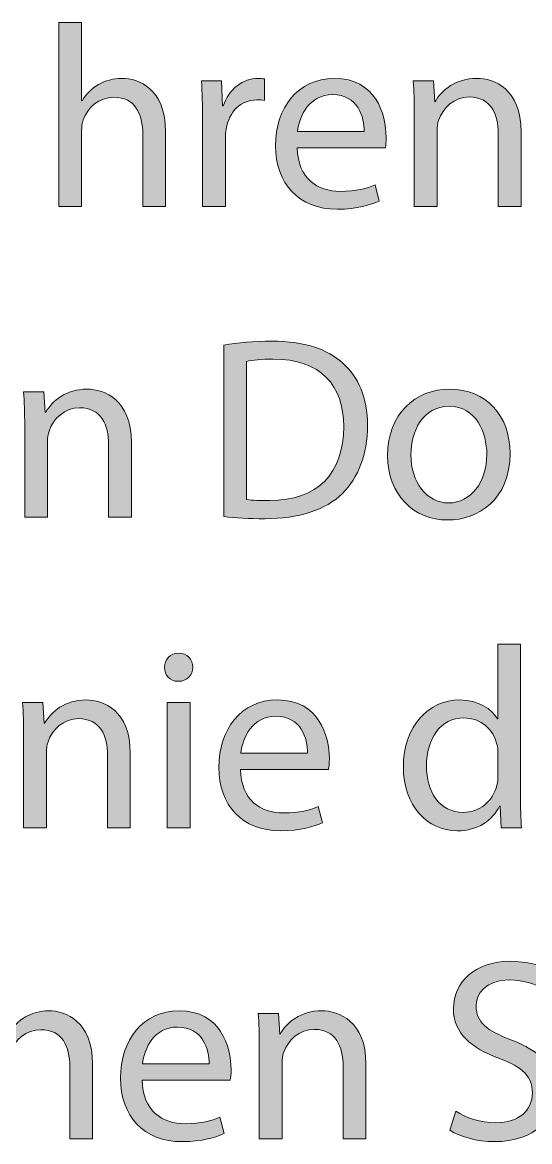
# Model space of a CAD drawing. Header units: inches. Extents: x 0 to 395, y 0 to 191.
# Drawn here: x 345.05 to 354.46, y 61.49 to 82.23 of the extents above; entities that cross this region are included whole.
import ezdxf

# ---------------------------------------------------------------- set-up
doc = ezdxf.new("R2010")
doc.units = ezdxf.units.IN
doc.header["$MEASUREMENT"] = 0
doc.layers.add('Template', color=7, linetype='Continuous')

# ---------------------------------------------------------------- blocks, each defined once
blk = doc.blocks.new('block 5')
at = {"layer": 'Template', "true_color": 0xf6921e}
h = blk.add_hatch(color=30, dxfattribs=at)
h.dxf.hatch_style = 2
edge = h.paths.add_edge_path()
edge.add_spline(control_points=[(345.728, 82.232), (345.728, 82.232), (346.151, 82.232), (346.151, 82.232), (346.151, 82.232), (346.151, 80.778), (346.151, 80.778), (346.151, 80.778), (346.161, 80.778), (346.161, 80.778), (346.228, 80.897), (346.333, 81.008), (346.463, 81.08), (346.588, 81.152), (346.737, 81.195), (346.895, 81.195), (347.207, 81.195), (347.707, 81.003), (347.707, 80.206), (347.707, 80.206), (347.707, 78.823), (347.707, 78.823), (347.707, 78.823), (347.284, 78.823), (347.284, 78.823), (347.284, 78.823), (347.284, 80.158), (347.284, 80.158), (347.284, 80.533), (347.145, 80.845), (346.746, 80.845), (346.473, 80.845), (346.262, 80.652), (346.18, 80.427), (346.156, 80.364), (346.151, 80.302), (346.151, 80.225), (346.151, 80.225), (346.151, 78.823), (346.151, 78.823), (346.151, 78.823), (345.728, 78.823), (345.728, 78.823), (345.728, 78.823), (345.728, 82.232), (345.728, 82.232)], knot_values=[0, 0, 0, 0, 1, 1, 1, 2, 2, 2, 3, 3, 3, 4, 4, 4, 5, 5, 5, 6, 6, 6, 7, 7, 7, 8, 8, 8, 9, 9, 9, 10, 10, 10, 11, 11, 11, 12, 12, 12, 13, 13, 13, 14, 14, 14, 15, 15, 15, 15], degree=3, periodic=1)
h = blk.add_hatch(color=30, dxfattribs=at)
h.dxf.hatch_style = 2
edge = h.paths.add_edge_path()
edge.add_spline(control_points=[(348.392, 80.422), (348.392, 80.696), (348.388, 80.931), (348.373, 81.147), (348.373, 81.147), (348.743, 81.147), (348.743, 81.147), (348.743, 81.147), (348.762, 80.686), (348.762, 80.686), (348.762, 80.686), (348.777, 80.686), (348.777, 80.686), (348.882, 80.998), (349.141, 81.195), (349.425, 81.195), (349.468, 81.195), (349.501, 81.19), (349.54, 81.185), (349.54, 81.185), (349.54, 80.787), (349.54, 80.787), (349.497, 80.796), (349.454, 80.796), (349.396, 80.796), (349.098, 80.796), (348.887, 80.576), (348.829, 80.259), (348.82, 80.201), (348.815, 80.129), (348.815, 80.062), (348.815, 80.062), (348.815, 78.823), (348.815, 78.823), (348.815, 78.823), (348.392, 78.823), (348.392, 78.823), (348.392, 78.823), (348.392, 80.422), (348.392, 80.422)], knot_values=[0, 0, 0, 0, 1, 1, 1, 2, 2, 2, 3, 3, 3, 4, 4, 4, 5, 5, 5, 6, 6, 6, 7, 7, 7, 8, 8, 8, 9, 9, 9, 10, 10, 10, 11, 11, 11, 12, 12, 12, 13, 13, 13, 13], degree=3, periodic=1)
h = blk.add_hatch(color=30, dxfattribs=at)
h.dxf.hatch_style = 2
edge = h.paths.add_edge_path()
edge.add_spline(control_points=[(350.149, 79.908), (350.159, 79.337), (350.519, 79.101), (350.946, 79.101), (351.249, 79.101), (351.436, 79.155), (351.59, 79.222), (351.59, 79.222), (351.666, 78.919), (351.666, 78.919), (351.518, 78.852), (351.258, 78.77), (350.889, 78.77), (350.173, 78.77), (349.746, 79.246), (349.746, 79.947), (349.746, 80.648), (350.159, 81.195), (350.836, 81.195), (351.6, 81.195), (351.796, 80.533), (351.796, 80.105), (351.796, 80.019), (351.791, 79.956), (351.782, 79.908), (351.782, 79.908), (350.149, 79.908), (350.149, 79.908)], knot_values=[0, 0, 0, 0, 1, 1, 1, 2, 2, 2, 3, 3, 3, 4, 4, 4, 5, 5, 5, 6, 6, 6, 7, 7, 7, 8, 8, 8, 9, 9, 9, 9], degree=3, periodic=1)
edge = h.paths.add_edge_path()
edge.add_spline(control_points=[(351.388, 80.211), (351.393, 80.475), (351.278, 80.893), (350.802, 80.893), (350.37, 80.893), (350.188, 80.504), (350.154, 80.211), (350.154, 80.211), (351.388, 80.211), (351.388, 80.211)], knot_values=[0, 0, 0, 0, 1, 1, 1, 2, 2, 2, 3, 3, 3, 3], degree=3, periodic=1)
h = blk.add_hatch(color=30, dxfattribs=at)
h.dxf.hatch_style = 2
edge = h.paths.add_edge_path()
edge.add_spline(control_points=[(352.319, 80.518), (352.319, 80.763), (352.314, 80.955), (352.3, 81.147), (352.3, 81.147), (352.674, 81.147), (352.674, 81.147), (352.674, 81.147), (352.698, 80.763), (352.698, 80.763), (352.698, 80.763), (352.707, 80.763), (352.707, 80.763), (352.823, 80.979), (353.092, 81.195), (353.476, 81.195), (353.798, 81.195), (354.297, 81.003), (354.297, 80.206), (354.297, 80.206), (354.297, 78.823), (354.297, 78.823), (354.297, 78.823), (353.874, 78.823), (353.874, 78.823), (353.874, 78.823), (353.874, 80.163), (353.874, 80.163), (353.874, 80.537), (353.735, 80.85), (353.337, 80.85), (353.063, 80.85), (352.847, 80.652), (352.77, 80.417), (352.751, 80.364), (352.741, 80.292), (352.741, 80.22), (352.741, 80.22), (352.741, 78.823), (352.741, 78.823), (352.741, 78.823), (352.319, 78.823), (352.319, 78.823), (352.319, 78.823), (352.319, 80.518), (352.319, 80.518)], knot_values=[0, 0, 0, 0, 1, 1, 1, 2, 2, 2, 3, 3, 3, 4, 4, 4, 5, 5, 5, 6, 6, 6, 7, 7, 7, 8, 8, 8, 9, 9, 9, 10, 10, 10, 11, 11, 11, 12, 12, 12, 13, 13, 13, 14, 14, 14, 15, 15, 15, 15], degree=3, periodic=1)
h = blk.add_hatch(color=30, dxfattribs=at)
h.dxf.hatch_style = 2
edge = h.paths.add_edge_path()
edge.add_spline(control_points=[(348.79, 76.251), (349.045, 76.295), (349.347, 76.324), (349.679, 76.324), (350.279, 76.324), (350.707, 76.179), (350.99, 75.92), (351.283, 75.656), (351.451, 75.282), (351.451, 74.758), (351.451, 74.23), (351.283, 73.798), (350.985, 73.5), (350.678, 73.198), (350.178, 73.034), (349.549, 73.034), (349.247, 73.034), (349.002, 73.049), (348.79, 73.073), (348.79, 73.073), (348.79, 76.251), (348.79, 76.251)], knot_values=[0, 0, 0, 0, 1, 1, 1, 2, 2, 2, 3, 3, 3, 4, 4, 4, 5, 5, 5, 6, 6, 6, 7, 7, 7, 7], degree=3, periodic=1)
edge = h.paths.add_edge_path()
edge.add_spline(control_points=[(349.208, 73.39), (349.314, 73.375), (349.468, 73.371), (349.631, 73.371), (350.529, 73.371), (351.009, 73.87), (351.009, 74.744), (351.014, 75.507), (350.582, 75.992), (349.698, 75.992), (349.482, 75.992), (349.319, 75.973), (349.208, 75.949), (349.208, 75.949), (349.208, 73.39), (349.208, 73.39)], knot_values=[0, 0, 0, 0, 1, 1, 1, 2, 2, 2, 3, 3, 3, 4, 4, 4, 5, 5, 5, 5], degree=3, periodic=1)
h = blk.add_hatch(color=30, dxfattribs=at)
h.dxf.hatch_style = 2
edge = h.paths.add_edge_path()
edge.add_spline(control_points=[(345.095, 74.758), (345.095, 75.003), (345.09, 75.195), (345.075, 75.387), (345.075, 75.387), (345.45, 75.387), (345.45, 75.387), (345.45, 75.387), (345.474, 75.003), (345.474, 75.003), (345.474, 75.003), (345.484, 75.003), (345.484, 75.003), (345.599, 75.219), (345.868, 75.435), (346.252, 75.435), (346.574, 75.435), (347.073, 75.243), (347.073, 74.446), (347.073, 74.446), (347.073, 73.063), (347.073, 73.063), (347.073, 73.063), (346.65, 73.063), (346.65, 73.063), (346.65, 73.063), (346.65, 74.403), (346.65, 74.403), (346.65, 74.778), (346.511, 75.09), (346.113, 75.09), (345.839, 75.09), (345.623, 74.893), (345.546, 74.657), (345.527, 74.605), (345.517, 74.533), (345.517, 74.461), (345.517, 74.461), (345.517, 73.063), (345.517, 73.063), (345.517, 73.063), (345.095, 73.063), (345.095, 73.063), (345.095, 73.063), (345.095, 74.758), (345.095, 74.758)], knot_values=[0, 0, 0, 0, 1, 1, 1, 2, 2, 2, 3, 3, 3, 4, 4, 4, 5, 5, 5, 6, 6, 6, 7, 7, 7, 8, 8, 8, 9, 9, 9, 10, 10, 10, 11, 11, 11, 12, 12, 12, 13, 13, 13, 14, 14, 14, 15, 15, 15, 15], degree=3, periodic=1)
h = blk.add_hatch(color=30, dxfattribs=at)
h.dxf.hatch_style = 2
edge = h.paths.add_edge_path()
edge.add_spline(control_points=[(354.095, 74.245), (354.095, 73.385), (353.495, 73.011), (352.938, 73.011), (352.314, 73.011), (351.824, 73.471), (351.824, 74.206), (351.824, 74.979), (352.338, 75.435), (352.976, 75.435), (353.644, 75.435), (354.095, 74.95), (354.095, 74.245)], knot_values=[0, 0, 0, 0, 1, 1, 1, 2, 2, 2, 3, 3, 3, 4, 4, 4, 4], degree=3, periodic=1)
edge = h.paths.add_edge_path()
edge.add_spline(control_points=[(352.256, 74.22), (352.256, 73.712), (352.544, 73.327), (352.957, 73.327), (353.361, 73.327), (353.663, 73.707), (353.663, 74.23), (353.663, 74.624), (353.466, 75.118), (352.967, 75.118), (352.472, 75.118), (352.256, 74.657), (352.256, 74.22)], knot_values=[0, 0, 0, 0, 1, 1, 1, 2, 2, 2, 3, 3, 3, 4, 4, 4, 4], degree=3, periodic=1)
h = blk.add_hatch(color=30, dxfattribs=at)
h.dxf.hatch_style = 2
edge = h.paths.add_edge_path()
edge.add_spline(control_points=[(348.21, 70.28), (348.21, 70.136), (348.109, 70.021), (347.941, 70.021), (347.787, 70.021), (347.687, 70.136), (347.687, 70.28), (347.687, 70.424), (347.792, 70.544), (347.95, 70.544), (348.104, 70.544), (348.21, 70.429), (348.21, 70.28)], knot_values=[0, 0, 0, 0, 1, 1, 1, 2, 2, 2, 3, 3, 3, 4, 4, 4, 4], degree=3, periodic=1)
h.paths.add_polyline_path([(347.739, 67.303), (347.739, 69.627), (348.162, 69.627), (348.162, 67.303)])
h = blk.add_hatch(color=30, dxfattribs=at)
h.dxf.hatch_style = 2
edge = h.paths.add_edge_path()
edge.add_spline(control_points=[(354.287, 70.712), (354.287, 70.712), (354.287, 67.903), (354.287, 67.903), (354.287, 67.697), (354.296, 67.462), (354.306, 67.303), (354.306, 67.303), (353.932, 67.303), (353.932, 67.303), (353.932, 67.303), (353.912, 67.706), (353.912, 67.706), (353.912, 67.706), (353.898, 67.706), (353.898, 67.706), (353.773, 67.447), (353.494, 67.25), (353.115, 67.25), (352.554, 67.25), (352.116, 67.725), (352.116, 68.431), (352.111, 69.204), (352.597, 69.675), (353.158, 69.675), (353.518, 69.675), (353.754, 69.507), (353.86, 69.325), (353.86, 69.325), (353.869, 69.325), (353.869, 69.325), (353.869, 69.325), (353.869, 70.712), (353.869, 70.712), (353.869, 70.712), (354.287, 70.712), (354.287, 70.712)], knot_values=[0, 0, 0, 0, 1, 1, 1, 2, 2, 2, 3, 3, 3, 4, 4, 4, 5, 5, 5, 6, 6, 6, 7, 7, 7, 8, 8, 8, 9, 9, 9, 10, 10, 10, 11, 11, 11, 12, 12, 12, 12], degree=3, periodic=1)
edge = h.paths.add_edge_path()
edge.add_spline(control_points=[(353.869, 68.681), (353.869, 68.734), (353.864, 68.806), (353.85, 68.859), (353.788, 69.123), (353.557, 69.344), (353.24, 69.344), (352.803, 69.344), (352.544, 68.959), (352.544, 68.451), (352.544, 67.98), (352.779, 67.591), (353.23, 67.591), (353.514, 67.591), (353.773, 67.783), (353.85, 68.095), (353.864, 68.153), (353.869, 68.21), (353.869, 68.278), (353.869, 68.278), (353.869, 68.681), (353.869, 68.681)], knot_values=[0, 0, 0, 0, 1, 1, 1, 2, 2, 2, 3, 3, 3, 4, 4, 4, 5, 5, 5, 6, 6, 6, 7, 7, 7, 7], degree=3, periodic=1)
h = blk.add_hatch(color=30, dxfattribs=at)
h.dxf.hatch_style = 2
edge = h.paths.add_edge_path()
edge.add_spline(control_points=[(345.075, 68.998), (345.075, 69.243), (345.07, 69.435), (345.056, 69.627), (345.056, 69.627), (345.431, 69.627), (345.431, 69.627), (345.431, 69.627), (345.455, 69.243), (345.455, 69.243), (345.455, 69.243), (345.465, 69.243), (345.465, 69.243), (345.58, 69.459), (345.848, 69.675), (346.233, 69.675), (346.554, 69.675), (347.053, 69.483), (347.053, 68.686), (347.053, 68.686), (347.053, 67.303), (347.053, 67.303), (347.053, 67.303), (346.631, 67.303), (346.631, 67.303), (346.631, 67.303), (346.631, 68.643), (346.631, 68.643), (346.631, 69.017), (346.492, 69.329), (346.093, 69.329), (345.82, 69.329), (345.604, 69.132), (345.527, 68.897), (345.508, 68.844), (345.498, 68.772), (345.498, 68.7), (345.498, 68.7), (345.498, 67.303), (345.498, 67.303), (345.498, 67.303), (345.075, 67.303), (345.075, 67.303), (345.075, 67.303), (345.075, 68.998), (345.075, 68.998)], knot_values=[0, 0, 0, 0, 1, 1, 1, 2, 2, 2, 3, 3, 3, 4, 4, 4, 5, 5, 5, 6, 6, 6, 7, 7, 7, 8, 8, 8, 9, 9, 9, 10, 10, 10, 11, 11, 11, 12, 12, 12, 13, 13, 13, 14, 14, 14, 15, 15, 15, 15], degree=3, periodic=1)
h = blk.add_hatch(color=30, dxfattribs=at)
h.dxf.hatch_style = 2
edge = h.paths.add_edge_path()
edge.add_spline(control_points=[(349.098, 68.388), (349.107, 67.817), (349.467, 67.581), (349.895, 67.581), (350.197, 67.581), (350.384, 67.634), (350.538, 67.702), (350.538, 67.702), (350.615, 67.399), (350.615, 67.399), (350.466, 67.332), (350.207, 67.25), (349.837, 67.25), (349.122, 67.25), (348.694, 67.725), (348.694, 68.426), (348.694, 69.128), (349.107, 69.675), (349.784, 69.675), (350.548, 69.675), (350.744, 69.013), (350.744, 68.585), (350.744, 68.498), (350.74, 68.436), (350.73, 68.388), (350.73, 68.388), (349.098, 68.388), (349.098, 68.388)], knot_values=[0, 0, 0, 0, 1, 1, 1, 2, 2, 2, 3, 3, 3, 4, 4, 4, 5, 5, 5, 6, 6, 6, 7, 7, 7, 8, 8, 8, 9, 9, 9, 9], degree=3, periodic=1)
edge = h.paths.add_edge_path()
edge.add_spline(control_points=[(350.337, 68.691), (350.341, 68.955), (350.226, 69.373), (349.751, 69.373), (349.319, 69.373), (349.136, 68.984), (349.103, 68.691), (349.103, 68.691), (350.337, 68.691), (350.337, 68.691)], knot_values=[0, 0, 0, 0, 1, 1, 1, 2, 2, 2, 3, 3, 3, 3], degree=3, periodic=1)
h = blk.add_hatch(color=30, dxfattribs=at)
h.dxf.hatch_style = 2
edge = h.paths.add_edge_path()
edge.add_spline(control_points=[(344.375, 64.952), (344.375, 64.952), (344.798, 64.952), (344.798, 64.952), (344.798, 64.952), (344.798, 63.498), (344.798, 63.498), (344.798, 63.498), (344.807, 63.498), (344.807, 63.498), (344.875, 63.617), (344.98, 63.728), (345.11, 63.8), (345.235, 63.872), (345.384, 63.915), (345.542, 63.915), (345.854, 63.915), (346.353, 63.723), (346.353, 62.926), (346.353, 62.926), (346.353, 61.543), (346.353, 61.543), (346.353, 61.543), (345.931, 61.543), (345.931, 61.543), (345.931, 61.543), (345.931, 62.878), (345.931, 62.878), (345.931, 63.253), (345.792, 63.565), (345.393, 63.565), (345.119, 63.565), (344.908, 63.373), (344.826, 63.147), (344.802, 63.085), (344.798, 63.022), (344.798, 62.945), (344.798, 62.945), (344.798, 61.543), (344.798, 61.543), (344.798, 61.543), (344.375, 61.543), (344.375, 61.543), (344.375, 61.543), (344.375, 64.952), (344.375, 64.952)], knot_values=[0, 0, 0, 0, 1, 1, 1, 2, 2, 2, 3, 3, 3, 4, 4, 4, 5, 5, 5, 6, 6, 6, 7, 7, 7, 8, 8, 8, 9, 9, 9, 10, 10, 10, 11, 11, 11, 12, 12, 12, 13, 13, 13, 14, 14, 14, 15, 15, 15, 15], degree=3, periodic=1)
h = blk.add_hatch(color=30, dxfattribs=at)
h.dxf.hatch_style = 2
edge = h.paths.add_edge_path()
edge.add_spline(control_points=[(353.087, 62.052), (353.274, 61.932), (353.543, 61.841), (353.831, 61.841), (354.258, 61.841), (354.508, 62.066), (354.508, 62.393), (354.508, 62.691), (354.335, 62.869), (353.898, 63.032), (353.37, 63.224), (353.044, 63.502), (353.044, 63.954), (353.044, 64.458), (353.461, 64.832), (354.09, 64.832), (354.417, 64.832), (354.662, 64.755), (354.801, 64.674), (354.801, 64.674), (354.686, 64.333), (354.686, 64.333), (354.585, 64.395), (354.369, 64.487), (354.076, 64.487), (353.634, 64.487), (353.466, 64.222), (353.466, 64.002), (353.466, 63.699), (353.663, 63.55), (354.11, 63.377), (354.657, 63.166), (354.931, 62.902), (354.931, 62.427), (354.931, 61.927), (354.566, 61.49), (353.802, 61.49), (353.49, 61.49), (353.149, 61.586), (352.976, 61.702), (352.976, 61.702), (353.087, 62.052), (353.087, 62.052)], knot_values=[0, 0, 0, 0, 1, 1, 1, 2, 2, 2, 3, 3, 3, 4, 4, 4, 5, 5, 5, 6, 6, 6, 7, 7, 7, 8, 8, 8, 9, 9, 9, 10, 10, 10, 11, 11, 11, 12, 12, 12, 13, 13, 13, 14, 14, 14, 14], degree=3, periodic=1)
h = blk.add_hatch(color=30, dxfattribs=at)
h.dxf.hatch_style = 2
edge = h.paths.add_edge_path()
edge.add_spline(control_points=[(347.275, 62.628), (347.284, 62.057), (347.644, 61.822), (348.071, 61.822), (348.374, 61.822), (348.561, 61.875), (348.715, 61.942), (348.715, 61.942), (348.792, 61.639), (348.792, 61.639), (348.643, 61.572), (348.384, 61.49), (348.014, 61.49), (347.298, 61.49), (346.871, 61.966), (346.871, 62.667), (346.871, 63.368), (347.284, 63.915), (347.961, 63.915), (348.724, 63.915), (348.921, 63.253), (348.921, 62.825), (348.921, 62.739), (348.917, 62.676), (348.907, 62.628), (348.907, 62.628), (347.275, 62.628), (347.275, 62.628)], knot_values=[0, 0, 0, 0, 1, 1, 1, 2, 2, 2, 3, 3, 3, 4, 4, 4, 5, 5, 5, 6, 6, 6, 7, 7, 7, 8, 8, 8, 9, 9, 9, 9], degree=3, periodic=1)
edge = h.paths.add_edge_path()
edge.add_spline(control_points=[(348.513, 62.931), (348.518, 63.195), (348.403, 63.613), (347.927, 63.613), (347.495, 63.613), (347.313, 63.224), (347.279, 62.931), (347.279, 62.931), (348.513, 62.931), (348.513, 62.931)], knot_values=[0, 0, 0, 0, 1, 1, 1, 2, 2, 2, 3, 3, 3, 3], degree=3, periodic=1)
h = blk.add_hatch(color=30, dxfattribs=at)
h.dxf.hatch_style = 2
edge = h.paths.add_edge_path()
edge.add_spline(control_points=[(349.444, 63.238), (349.444, 63.483), (349.439, 63.675), (349.424, 63.867), (349.424, 63.867), (349.799, 63.867), (349.799, 63.867), (349.799, 63.867), (349.823, 63.483), (349.823, 63.483), (349.823, 63.483), (349.833, 63.483), (349.833, 63.483), (349.948, 63.699), (350.217, 63.915), (350.601, 63.915), (350.923, 63.915), (351.422, 63.723), (351.422, 62.926), (351.422, 62.926), (351.422, 61.543), (351.422, 61.543), (351.422, 61.543), (350.999, 61.543), (350.999, 61.543), (350.999, 61.543), (350.999, 62.883), (350.999, 62.883), (350.999, 63.257), (350.86, 63.57), (350.462, 63.57), (350.188, 63.57), (349.972, 63.373), (349.895, 63.137), (349.876, 63.085), (349.866, 63.013), (349.866, 62.941), (349.866, 62.941), (349.866, 61.543), (349.866, 61.543), (349.866, 61.543), (349.444, 61.543), (349.444, 61.543), (349.444, 61.543), (349.444, 63.238), (349.444, 63.238)], knot_values=[0, 0, 0, 0, 1, 1, 1, 2, 2, 2, 3, 3, 3, 4, 4, 4, 5, 5, 5, 6, 6, 6, 7, 7, 7, 8, 8, 8, 9, 9, 9, 10, 10, 10, 11, 11, 11, 12, 12, 12, 13, 13, 13, 14, 14, 14, 15, 15, 15, 15], degree=3, periodic=1)
at = {"layer": 'Template', "lineweight": 0}
blk.add_lwpolyline([(347.739, 67.303), (347.739, 69.627), (348.162, 69.627), (348.162, 67.303), (347.739, 67.303)], dxfattribs=at)
for points, knots in [([(345.728, 82.232), (345.728, 82.232), (346.151, 82.232), (346.151, 82.232), (346.151, 82.232), (346.151, 80.778), (346.151, 80.778), (346.151, 80.778), (346.161, 80.778), (346.161, 80.778), (346.228, 80.897), (346.333, 81.008), (346.463, 81.08), (346.588, 81.152), (346.737, 81.195), (346.895, 81.195), (347.207, 81.195), (347.707, 81.003), (347.707, 80.206), (347.707, 80.206), (347.707, 78.823), (347.707, 78.823), (347.707, 78.823), (347.284, 78.823), (347.284, 78.823), (347.284, 78.823), (347.284, 80.158), (347.284, 80.158), (347.284, 80.533), (347.145, 80.845), (346.746, 80.845), (346.473, 80.845), (346.262, 80.652), (346.18, 80.427), (346.156, 80.364), (346.151, 80.302), (346.151, 80.225), (346.151, 80.225), (346.151, 78.823), (346.151, 78.823), (346.151, 78.823), (345.728, 78.823), (345.728, 78.823), (345.728, 78.823), (345.728, 82.232), (345.728, 82.232)], [0, 0, 0, 0, 1, 1, 1, 2, 2, 2, 3, 3, 3, 4, 4, 4, 5, 5, 5, 6, 6, 6, 7, 7, 7, 8, 8, 8, 9, 9, 9, 10, 10, 10, 11, 11, 11, 12, 12, 12, 13, 13, 13, 14, 14, 14, 15, 15, 15, 15]), ([(348.392, 80.422), (348.392, 80.696), (348.388, 80.931), (348.373, 81.147), (348.373, 81.147), (348.743, 81.147), (348.743, 81.147), (348.743, 81.147), (348.762, 80.686), (348.762, 80.686), (348.762, 80.686), (348.777, 80.686), (348.777, 80.686), (348.882, 80.998), (349.141, 81.195), (349.425, 81.195), (349.468, 81.195), (349.501, 81.19), (349.54, 81.185), (349.54, 81.185), (349.54, 80.787), (349.54, 80.787), (349.497, 80.796), (349.454, 80.796), (349.396, 80.796), (349.098, 80.796), (348.887, 80.576), (348.829, 80.259), (348.82, 80.201), (348.815, 80.129), (348.815, 80.062), (348.815, 80.062), (348.815, 78.823), (348.815, 78.823), (348.815, 78.823), (348.392, 78.823), (348.392, 78.823), (348.392, 78.823), (348.392, 80.422), (348.392, 80.422)], [0, 0, 0, 0, 1, 1, 1, 2, 2, 2, 3, 3, 3, 4, 4, 4, 5, 5, 5, 6, 6, 6, 7, 7, 7, 8, 8, 8, 9, 9, 9, 10, 10, 10, 11, 11, 11, 12, 12, 12, 13, 13, 13, 13]), ([(350.149, 79.908), (350.159, 79.337), (350.519, 79.101), (350.946, 79.101), (351.249, 79.101), (351.436, 79.155), (351.59, 79.222), (351.59, 79.222), (351.666, 78.919), (351.666, 78.919), (351.518, 78.852), (351.258, 78.77), (350.889, 78.77), (350.173, 78.77), (349.746, 79.246), (349.746, 79.947), (349.746, 80.648), (350.159, 81.195), (350.836, 81.195), (351.6, 81.195), (351.796, 80.533), (351.796, 80.105), (351.796, 80.019), (351.791, 79.956), (351.782, 79.908), (351.782, 79.908), (350.149, 79.908), (350.149, 79.908)], [0, 0, 0, 0, 1, 1, 1, 2, 2, 2, 3, 3, 3, 4, 4, 4, 5, 5, 5, 6, 6, 6, 7, 7, 7, 8, 8, 8, 9, 9, 9, 9]), ([(352.319, 80.518), (352.319, 80.763), (352.314, 80.955), (352.3, 81.147), (352.3, 81.147), (352.674, 81.147), (352.674, 81.147), (352.674, 81.147), (352.698, 80.763), (352.698, 80.763), (352.698, 80.763), (352.707, 80.763), (352.707, 80.763), (352.823, 80.979), (353.092, 81.195), (353.476, 81.195), (353.798, 81.195), (354.297, 81.003), (354.297, 80.206), (354.297, 80.206), (354.297, 78.823), (354.297, 78.823), (354.297, 78.823), (353.874, 78.823), (353.874, 78.823), (353.874, 78.823), (353.874, 80.163), (353.874, 80.163), (353.874, 80.537), (353.735, 80.85), (353.337, 80.85), (353.063, 80.85), (352.847, 80.652), (352.77, 80.417), (352.751, 80.364), (352.741, 80.292), (352.741, 80.22), (352.741, 80.22), (352.741, 78.823), (352.741, 78.823), (352.741, 78.823), (352.319, 78.823), (352.319, 78.823), (352.319, 78.823), (352.319, 80.518), (352.319, 80.518)], [0, 0, 0, 0, 1, 1, 1, 2, 2, 2, 3, 3, 3, 4, 4, 4, 5, 5, 5, 6, 6, 6, 7, 7, 7, 8, 8, 8, 9, 9, 9, 10, 10, 10, 11, 11, 11, 12, 12, 12, 13, 13, 13, 14, 14, 14, 15, 15, 15, 15]), ([(351.388, 80.211), (351.393, 80.475), (351.278, 80.893), (350.802, 80.893), (350.37, 80.893), (350.188, 80.504), (350.154, 80.211), (350.154, 80.211), (351.388, 80.211), (351.388, 80.211)], [0, 0, 0, 0, 1, 1, 1, 2, 2, 2, 3, 3, 3, 3]), ([(348.79, 76.251), (349.045, 76.295), (349.347, 76.324), (349.679, 76.324), (350.279, 76.324), (350.707, 76.179), (350.99, 75.92), (351.283, 75.656), (351.451, 75.282), (351.451, 74.758), (351.451, 74.23), (351.283, 73.798), (350.985, 73.5), (350.678, 73.198), (350.178, 73.034), (349.549, 73.034), (349.247, 73.034), (349.002, 73.049), (348.79, 73.073), (348.79, 73.073), (348.79, 76.251), (348.79, 76.251)], [0, 0, 0, 0, 1, 1, 1, 2, 2, 2, 3, 3, 3, 4, 4, 4, 5, 5, 5, 6, 6, 6, 7, 7, 7, 7]), ([(349.208, 73.39), (349.314, 73.375), (349.468, 73.371), (349.631, 73.371), (350.529, 73.371), (351.009, 73.87), (351.009, 74.744), (351.014, 75.507), (350.582, 75.992), (349.698, 75.992), (349.482, 75.992), (349.319, 75.973), (349.208, 75.949), (349.208, 75.949), (349.208, 73.39), (349.208, 73.39)], [0, 0, 0, 0, 1, 1, 1, 2, 2, 2, 3, 3, 3, 4, 4, 4, 5, 5, 5, 5]), ([(345.095, 74.758), (345.095, 75.003), (345.09, 75.195), (345.075, 75.387), (345.075, 75.387), (345.45, 75.387), (345.45, 75.387), (345.45, 75.387), (345.474, 75.003), (345.474, 75.003), (345.474, 75.003), (345.484, 75.003), (345.484, 75.003), (345.599, 75.219), (345.868, 75.435), (346.252, 75.435), (346.574, 75.435), (347.073, 75.243), (347.073, 74.446), (347.073, 74.446), (347.073, 73.063), (347.073, 73.063), (347.073, 73.063), (346.65, 73.063), (346.65, 73.063), (346.65, 73.063), (346.65, 74.403), (346.65, 74.403), (346.65, 74.778), (346.511, 75.09), (346.113, 75.09), (345.839, 75.09), (345.623, 74.893), (345.546, 74.657), (345.527, 74.605), (345.517, 74.533), (345.517, 74.461), (345.517, 74.461), (345.517, 73.063), (345.517, 73.063), (345.517, 73.063), (345.095, 73.063), (345.095, 73.063), (345.095, 73.063), (345.095, 74.758), (345.095, 74.758)], [0, 0, 0, 0, 1, 1, 1, 2, 2, 2, 3, 3, 3, 4, 4, 4, 5, 5, 5, 6, 6, 6, 7, 7, 7, 8, 8, 8, 9, 9, 9, 10, 10, 10, 11, 11, 11, 12, 12, 12, 13, 13, 13, 14, 14, 14, 15, 15, 15, 15]), ([(354.095, 74.245), (354.095, 73.385), (353.495, 73.011), (352.938, 73.011), (352.314, 73.011), (351.824, 73.471), (351.824, 74.206), (351.824, 74.979), (352.338, 75.435), (352.976, 75.435), (353.644, 75.435), (354.095, 74.95), (354.095, 74.245)], [0, 0, 0, 0, 1, 1, 1, 2, 2, 2, 3, 3, 3, 4, 4, 4, 4]), ([(352.256, 74.22), (352.256, 73.712), (352.544, 73.327), (352.957, 73.327), (353.361, 73.327), (353.663, 73.707), (353.663, 74.23), (353.663, 74.624), (353.466, 75.118), (352.967, 75.118), (352.472, 75.118), (352.256, 74.657), (352.256, 74.22)], [0, 0, 0, 0, 1, 1, 1, 2, 2, 2, 3, 3, 3, 4, 4, 4, 4]), ([(348.21, 70.28), (348.21, 70.136), (348.109, 70.021), (347.941, 70.021), (347.787, 70.021), (347.687, 70.136), (347.687, 70.28), (347.687, 70.424), (347.792, 70.544), (347.95, 70.544), (348.104, 70.544), (348.21, 70.429), (348.21, 70.28)], [0, 0, 0, 0, 1, 1, 1, 2, 2, 2, 3, 3, 3, 4, 4, 4, 4]), ([(354.287, 70.712), (354.287, 70.712), (354.287, 67.903), (354.287, 67.903), (354.287, 67.697), (354.296, 67.462), (354.306, 67.303), (354.306, 67.303), (353.932, 67.303), (353.932, 67.303), (353.932, 67.303), (353.912, 67.706), (353.912, 67.706), (353.912, 67.706), (353.898, 67.706), (353.898, 67.706), (353.773, 67.447), (353.494, 67.25), (353.115, 67.25), (352.554, 67.25), (352.116, 67.725), (352.116, 68.431), (352.111, 69.204), (352.597, 69.675), (353.158, 69.675), (353.518, 69.675), (353.754, 69.507), (353.86, 69.325), (353.86, 69.325), (353.869, 69.325), (353.869, 69.325), (353.869, 69.325), (353.869, 70.712), (353.869, 70.712), (353.869, 70.712), (354.287, 70.712), (354.287, 70.712)], [0, 0, 0, 0, 1, 1, 1, 2, 2, 2, 3, 3, 3, 4, 4, 4, 5, 5, 5, 6, 6, 6, 7, 7, 7, 8, 8, 8, 9, 9, 9, 10, 10, 10, 11, 11, 11, 12, 12, 12, 12]), ([(345.075, 68.998), (345.075, 69.243), (345.07, 69.435), (345.056, 69.627), (345.056, 69.627), (345.431, 69.627), (345.431, 69.627), (345.431, 69.627), (345.455, 69.243), (345.455, 69.243), (345.455, 69.243), (345.465, 69.243), (345.465, 69.243), (345.58, 69.459), (345.848, 69.675), (346.233, 69.675), (346.554, 69.675), (347.053, 69.483), (347.053, 68.686), (347.053, 68.686), (347.053, 67.303), (347.053, 67.303), (347.053, 67.303), (346.631, 67.303), (346.631, 67.303), (346.631, 67.303), (346.631, 68.643), (346.631, 68.643), (346.631, 69.017), (346.492, 69.329), (346.093, 69.329), (345.82, 69.329), (345.604, 69.132), (345.527, 68.897), (345.508, 68.844), (345.498, 68.772), (345.498, 68.7), (345.498, 68.7), (345.498, 67.303), (345.498, 67.303), (345.498, 67.303), (345.075, 67.303), (345.075, 67.303), (345.075, 67.303), (345.075, 68.998), (345.075, 68.998)], [0, 0, 0, 0, 1, 1, 1, 2, 2, 2, 3, 3, 3, 4, 4, 4, 5, 5, 5, 6, 6, 6, 7, 7, 7, 8, 8, 8, 9, 9, 9, 10, 10, 10, 11, 11, 11, 12, 12, 12, 13, 13, 13, 14, 14, 14, 15, 15, 15, 15]), ([(349.098, 68.388), (349.107, 67.817), (349.467, 67.581), (349.895, 67.581), (350.197, 67.581), (350.384, 67.634), (350.538, 67.702), (350.538, 67.702), (350.615, 67.399), (350.615, 67.399), (350.466, 67.332), (350.207, 67.25), (349.837, 67.25), (349.122, 67.25), (348.694, 67.725), (348.694, 68.426), (348.694, 69.128), (349.107, 69.675), (349.784, 69.675), (350.548, 69.675), (350.744, 69.013), (350.744, 68.585), (350.744, 68.498), (350.74, 68.436), (350.73, 68.388), (350.73, 68.388), (349.098, 68.388), (349.098, 68.388)], [0, 0, 0, 0, 1, 1, 1, 2, 2, 2, 3, 3, 3, 4, 4, 4, 5, 5, 5, 6, 6, 6, 7, 7, 7, 8, 8, 8, 9, 9, 9, 9]), ([(350.337, 68.691), (350.341, 68.955), (350.226, 69.373), (349.751, 69.373), (349.319, 69.373), (349.136, 68.984), (349.103, 68.691), (349.103, 68.691), (350.337, 68.691), (350.337, 68.691)], [0, 0, 0, 0, 1, 1, 1, 2, 2, 2, 3, 3, 3, 3]), ([(353.869, 68.681), (353.869, 68.734), (353.864, 68.806), (353.85, 68.859), (353.788, 69.123), (353.557, 69.344), (353.24, 69.344), (352.803, 69.344), (352.544, 68.959), (352.544, 68.451), (352.544, 67.98), (352.779, 67.591), (353.23, 67.591), (353.514, 67.591), (353.773, 67.783), (353.85, 68.095), (353.864, 68.153), (353.869, 68.21), (353.869, 68.278), (353.869, 68.278), (353.869, 68.681), (353.869, 68.681)], [0, 0, 0, 0, 1, 1, 1, 2, 2, 2, 3, 3, 3, 4, 4, 4, 5, 5, 5, 6, 6, 6, 7, 7, 7, 7]), ([(344.375, 64.952), (344.375, 64.952), (344.798, 64.952), (344.798, 64.952), (344.798, 64.952), (344.798, 63.498), (344.798, 63.498), (344.798, 63.498), (344.807, 63.498), (344.807, 63.498), (344.875, 63.617), (344.98, 63.728), (345.11, 63.8), (345.235, 63.872), (345.384, 63.915), (345.542, 63.915), (345.854, 63.915), (346.353, 63.723), (346.353, 62.926), (346.353, 62.926), (346.353, 61.543), (346.353, 61.543), (346.353, 61.543), (345.931, 61.543), (345.931, 61.543), (345.931, 61.543), (345.931, 62.878), (345.931, 62.878), (345.931, 63.253), (345.792, 63.565), (345.393, 63.565), (345.119, 63.565), (344.908, 63.373), (344.826, 63.147), (344.802, 63.085), (344.798, 63.022), (344.798, 62.945), (344.798, 62.945), (344.798, 61.543), (344.798, 61.543), (344.798, 61.543), (344.375, 61.543), (344.375, 61.543), (344.375, 61.543), (344.375, 64.952), (344.375, 64.952)], [0, 0, 0, 0, 1, 1, 1, 2, 2, 2, 3, 3, 3, 4, 4, 4, 5, 5, 5, 6, 6, 6, 7, 7, 7, 8, 8, 8, 9, 9, 9, 10, 10, 10, 11, 11, 11, 12, 12, 12, 13, 13, 13, 14, 14, 14, 15, 15, 15, 15]), ([(353.087, 62.052), (353.274, 61.932), (353.543, 61.841), (353.831, 61.841), (354.258, 61.841), (354.508, 62.066), (354.508, 62.393), (354.508, 62.691), (354.335, 62.869), (353.898, 63.032), (353.37, 63.224), (353.044, 63.502), (353.044, 63.954), (353.044, 64.458), (353.461, 64.832), (354.09, 64.832), (354.417, 64.832), (354.662, 64.755), (354.801, 64.674), (354.801, 64.674), (354.686, 64.333), (354.686, 64.333), (354.585, 64.395), (354.369, 64.487), (354.076, 64.487), (353.634, 64.487), (353.466, 64.222), (353.466, 64.002), (353.466, 63.699), (353.663, 63.55), (354.11, 63.377), (354.657, 63.166), (354.931, 62.902), (354.931, 62.427), (354.931, 61.927), (354.566, 61.49), (353.802, 61.49), (353.49, 61.49), (353.149, 61.586), (352.976, 61.702), (352.976, 61.702), (353.087, 62.052), (353.087, 62.052)], [0, 0, 0, 0, 1, 1, 1, 2, 2, 2, 3, 3, 3, 4, 4, 4, 5, 5, 5, 6, 6, 6, 7, 7, 7, 8, 8, 8, 9, 9, 9, 10, 10, 10, 11, 11, 11, 12, 12, 12, 13, 13, 13, 14, 14, 14, 14]), ([(347.275, 62.628), (347.284, 62.057), (347.644, 61.822), (348.071, 61.822), (348.374, 61.822), (348.561, 61.875), (348.715, 61.942), (348.715, 61.942), (348.792, 61.639), (348.792, 61.639), (348.643, 61.572), (348.384, 61.49), (348.014, 61.49), (347.298, 61.49), (346.871, 61.966), (346.871, 62.667), (346.871, 63.368), (347.284, 63.915), (347.961, 63.915), (348.724, 63.915), (348.921, 63.253), (348.921, 62.825), (348.921, 62.739), (348.917, 62.676), (348.907, 62.628), (348.907, 62.628), (347.275, 62.628), (347.275, 62.628)], [0, 0, 0, 0, 1, 1, 1, 2, 2, 2, 3, 3, 3, 4, 4, 4, 5, 5, 5, 6, 6, 6, 7, 7, 7, 8, 8, 8, 9, 9, 9, 9]), ([(349.444, 63.238), (349.444, 63.483), (349.439, 63.675), (349.424, 63.867), (349.424, 63.867), (349.799, 63.867), (349.799, 63.867), (349.799, 63.867), (349.823, 63.483), (349.823, 63.483), (349.823, 63.483), (349.833, 63.483), (349.833, 63.483), (349.948, 63.699), (350.217, 63.915), (350.601, 63.915), (350.923, 63.915), (351.422, 63.723), (351.422, 62.926), (351.422, 62.926), (351.422, 61.543), (351.422, 61.543), (351.422, 61.543), (350.999, 61.543), (350.999, 61.543), (350.999, 61.543), (350.999, 62.883), (350.999, 62.883), (350.999, 63.257), (350.86, 63.57), (350.462, 63.57), (350.188, 63.57), (349.972, 63.373), (349.895, 63.137), (349.876, 63.085), (349.866, 63.013), (349.866, 62.941), (349.866, 62.941), (349.866, 61.543), (349.866, 61.543), (349.866, 61.543), (349.444, 61.543), (349.444, 61.543), (349.444, 61.543), (349.444, 63.238), (349.444, 63.238)], [0, 0, 0, 0, 1, 1, 1, 2, 2, 2, 3, 3, 3, 4, 4, 4, 5, 5, 5, 6, 6, 6, 7, 7, 7, 8, 8, 8, 9, 9, 9, 10, 10, 10, 11, 11, 11, 12, 12, 12, 13, 13, 13, 14, 14, 14, 15, 15, 15, 15]), ([(348.513, 62.931), (348.518, 63.195), (348.403, 63.613), (347.927, 63.613), (347.495, 63.613), (347.313, 63.224), (347.279, 62.931), (347.279, 62.931), (348.513, 62.931), (348.513, 62.931)], [0, 0, 0, 0, 1, 1, 1, 2, 2, 2, 3, 3, 3, 3])]:
    blk.add_open_spline(points, degree=3, knots=knots, dxfattribs=at)

msp = doc.modelspace()

# ---------------------------------------------------------------- block references
at = {"layer": 'Template'}
msp.add_blockref('block 5', (0, 0), dxfattribs=at)

doc.saveas('drawing.dxf')
